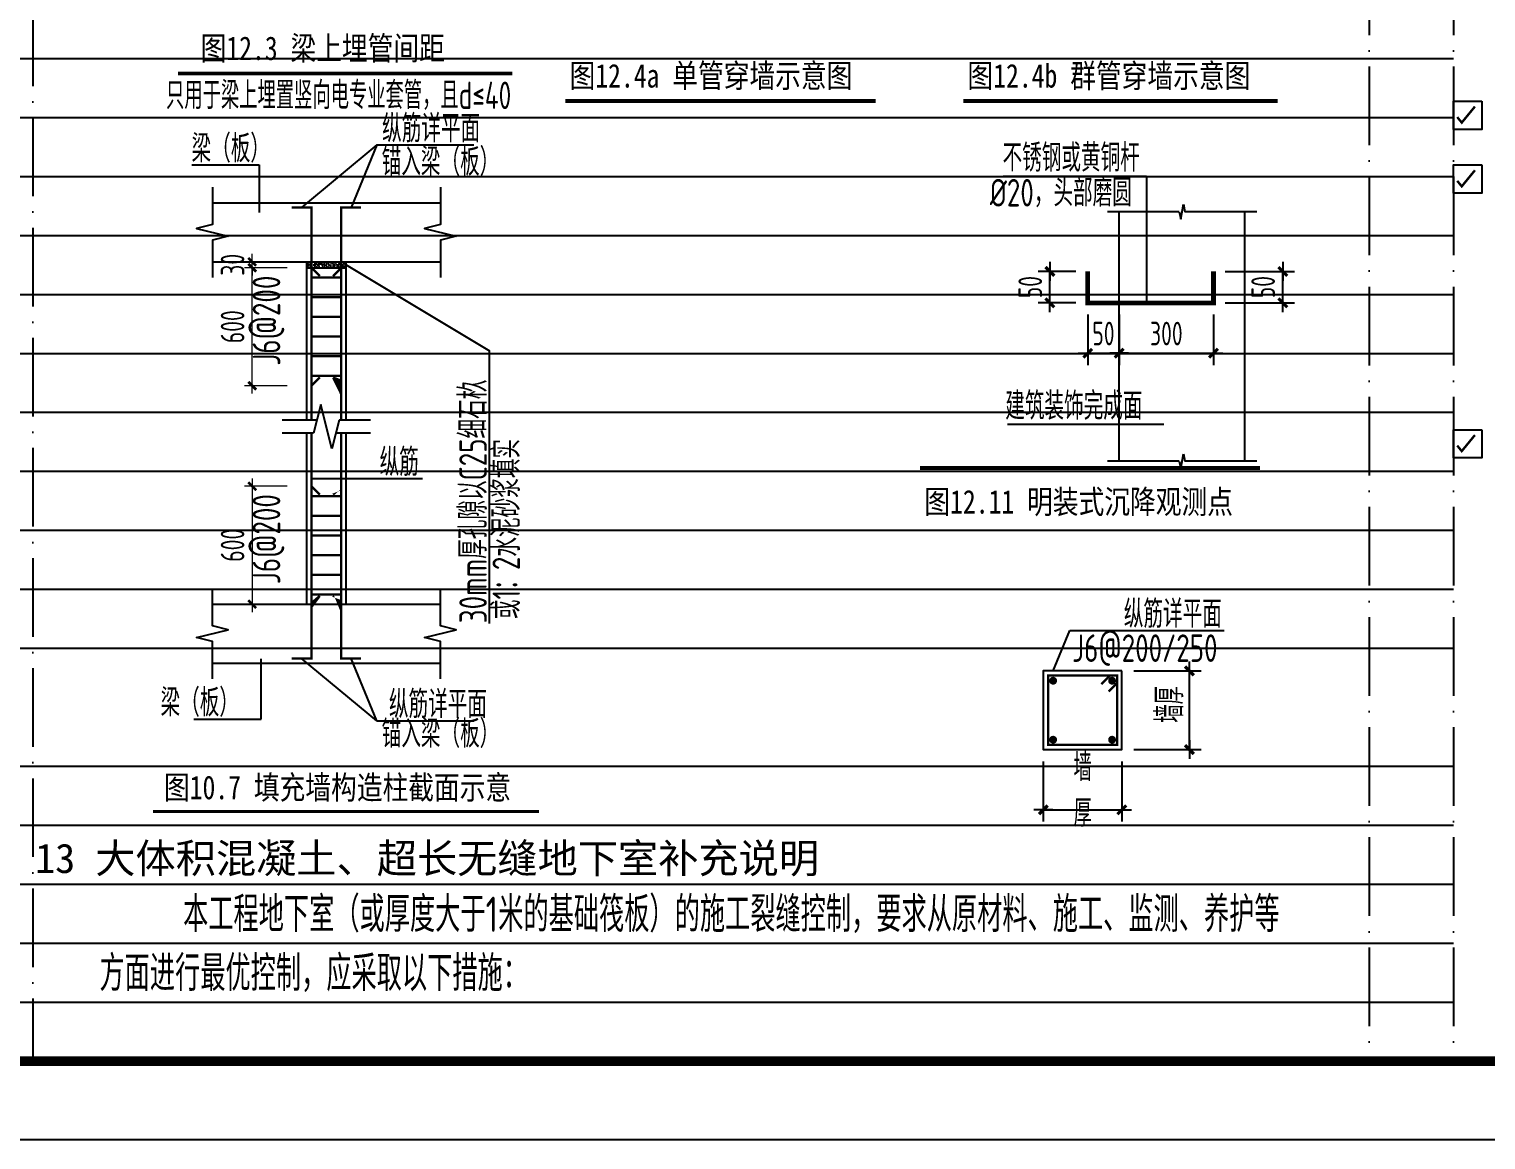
# Model space of a CAD drawing. Extents: x -1712635 to -854203, y -534641 to -21985.
# Drawn here: x -1538280 to -1519749, y -120393 to -106271 of the extents above; entities that cross this region are included whole.
import ezdxf

# ---------------------------------------------------------------- set-up
doc = ezdxf.new("R2010")
doc.units = 0
doc.header["$LTSCALE"] = 1000
doc.linetypes.add('D1', pattern=[14, 10, -2, 0, -2])
doc.layers.get('0').update_dxf_attribs({"linetype": 'CONTINUOUS'})
doc.layers.get('Defpoints').update_dxf_attribs({"linetype": 'CONTINUOUS'})
for name, color, linetype in [('C-SHET-TTLB', 11, 'CONTINUOUS'), ('S-DETL-DIM', 151, 'CONTINUOUS'), ('S-DETL-HATCH', 253, 'CONTINUOUS'), ('S-DETL-LINE1', 2, 'CONTINUOUS'), ('S-DETL-RBAR', 1, 'CONTINUOUS'), ('S-DETL-TEXT', 7, 'CONTINUOUS'), ('SM', 7, 'CONTINUOUS')]:
    doc.layers.add(name, color=color, linetype=linetype)
doc.layers.add('S-1-TEXT', color=7, linetype='CONTINUOUS', lineweight=18)
doc.layers.add('S-1-修改', color=23, linetype='CONTINUOUS', lineweight=18)
doc.styles.add('TS', font='tssdeng.shx', dxfattribs={"width": 0.7, "bigfont": 'tssdchn.shx'})
doc.styles.add('TSSD_DIMENSION', font='Tssdeng.shx', dxfattribs={"width": 0.7, "bigfont": 'tssdchn.shx'})
doc.styles.add('黑体', font='simhei.ttf')
doc.dimstyles.new('DIM25', dxfattribs={"dimtxt": 300, "dimasz": 0.8, "dimexe": 150, "dimexo": 150, "dimgap": 100, "dimtad": 1, "dimdec": 0, "dimlfac": 0.25, "dimrnd": 1, "dimzin": 0, "dimdsep": 46, "dimtxsty": 'TS', "dimblk": '_DIMX', "dimcen": 0, "dimclrd": 256, "dimclre": 256, "dimclrt": 43, "dimadec": 1, "dimazin": 0, "dimtfac": 1, "dimtdec": 0, "dimtix": 1, "dimtmove": 2, "dimatfit": 3, "dimldrblk": 'ARCHTICK', "dimfxl": 0, "dimtolj": 1, "dimtzin": 1, "dimarcsym": 0})
doc.dimstyles.new('TSSD_20_100', dxfattribs={"dimtxt": 300, "dimasz": 100, "dimexe": 100, "dimexo": 250, "dimgap": 100, "dimtad": 1, "dimdec": 0, "dimlfac": 0.2, "dimzin": 0, "dimdsep": 46, "dimtxsty": 'TSSD_DIMENSION', "dimblk": 'ARCHTICK', "dimcen": 0, "dimdle": 100, "dimclrt": 7, "dimadec": 0, "dimazin": 0, "dimtfac": 1, "dimtdec": 0, "dimtix": 1, "dimtmove": 2, "dimatfit": 3, "dimldrblk": 'ARCHTICK', "dimfxl": 0, "dimtolj": 1, "dimtzin": 0, "dimarcsym": 0})

# ---------------------------------------------------------------- blocks, each defined once
blk = doc.blocks.new('_DIMX')
blk.add_line((-150, 0), (150, 0))
at = {"const_width": 50}
blk.add_lwpolyline([(-70, -70), (70, 70)], dxfattribs=at)
blk = doc.blocks.new('*D1541')
at = {"layer": 'Defpoints', "color": 0}
for p in [(-1524813.961309189, -109751.1565009207), (-1524413.961309189, -109751.1565009207), (-1524413.961309189, -110391.4636808774)]:
    blk.add_point(p, dxfattribs=at)
at = {"layer": 'S-DETL-DIM', "lineweight": -2}
for p, q in [((-1524813.961309189, -109901.1565009207), (-1524813.961309189, -110541.4636808774)), ((-1524413.961309189, -109901.1565009207), (-1524413.961309189, -110541.4636808774)), ((-1524814.761309189, -110391.4636808774), (-1524815.561309189, -110391.4636808774)), ((-1524813.961309189, -110391.4636808774), (-1524413.961309189, -110391.4636808774)), ((-1524413.161309188, -110391.4636808774), (-1524412.361309188, -110391.4636808774))]:
    blk.add_line(p, q, dxfattribs=at)
at = {"layer": 'S-DETL-DIM', "lineweight": -2, "xscale": 0.8, "yscale": 0.8, "zscale": 0.8}
blk.add_blockref('_DIMX', (-1524813.961309189, -110391.4636808774), dxfattribs=at)
at = {"layer": 'S-DETL-DIM', "lineweight": -2, "xscale": 0.8, "yscale": 0.8, "zscale": 0.8, "rotation": 180}
blk.add_blockref('_DIMX', (-1524413.961309189, -110391.4636808774), dxfattribs=at)
at = {"layer": 'S-DETL-DIM', "color": 43, "insert": (-1524613.961309189, -110141.4636808774), "char_height": 300, "attachment_point": 5, "style": 'TS'}
blk.add_mtext('\\A1;50', dxfattribs=at)
blk = doc.blocks.new('_ArchTick')
at = {"color": 0, "const_width": 0.35}
blk.add_lwpolyline([(-0.5, -0.5), (0.5, 0.5)], dxfattribs=at)
blk = doc.blocks.new('*D1542')
at = {"layer": 'Defpoints', "color": 0}
for p in [(-1524413.961309189, -109751.1565009207), (-1523213.961309189, -109751.1565009207), (-1523213.961309189, -110391.4636808774)]:
    blk.add_point(p, dxfattribs=at)
at = {"layer": 'S-DETL-DIM', "lineweight": -2}
for p, q in [((-1524413.961309189, -109901.1565009207), (-1524413.961309189, -110541.4636808774)), ((-1523213.961309189, -109901.1565009207), (-1523213.961309189, -110541.4636808774)), ((-1524413.161309188, -110391.4636808774), (-1523214.761309189, -110391.4636808774))]:
    blk.add_line(p, q, dxfattribs=at)
at = {"layer": 'S-DETL-DIM', "lineweight": -2, "xscale": 0.8, "yscale": 0.8, "zscale": 0.8, "rotation": 180}
blk.add_blockref('_DIMX', (-1524413.961309189, -110391.4636808774), dxfattribs=at)
at = {"layer": 'S-DETL-DIM', "lineweight": -2, "xscale": 0.8, "yscale": 0.8, "zscale": 0.8}
blk.add_blockref('_DIMX', (-1523213.961309189, -110391.4636808774), dxfattribs=at)
at = {"layer": 'S-DETL-DIM', "color": 43, "insert": (-1523813.961309189, -110141.4636808774), "char_height": 300, "attachment_point": 5, "style": 'TS'}
blk.add_mtext('\\A1;300', dxfattribs=at)
blk = doc.blocks.new('*D1543')
at = {"layer": 'Defpoints', "color": 0}
for p in [(-1525294.798124087, -109351.1565009207), (-1524813.961309189, -109351.1565009207), (-1524813.961309189, -109751.1565009207)]:
    blk.add_point(p, dxfattribs=at)
at = {"layer": 'S-DETL-DIM', "lineweight": -2}
for p, q in [((-1524963.961309189, -109351.1565009207), (-1525444.798124087, -109351.1565009207)), ((-1525294.798124087, -109350.3565009207), (-1525294.798124087, -109349.5565009206)), ((-1525294.798124087, -109751.1565009207), (-1525294.798124087, -109351.1565009207)), ((-1524963.961309189, -109751.1565009207), (-1525444.798124087, -109751.1565009207)), ((-1525294.798124087, -109751.9565009207), (-1525294.798124087, -109752.7565009207))]:
    blk.add_line(p, q, dxfattribs=at)
at = {"layer": 'S-DETL-DIM', "lineweight": -2, "xscale": 0.8, "yscale": 0.8, "zscale": 0.8}
for p, rotation in [((-1525294.798124087, -109351.1565009207), 270), ((-1525294.798124087, -109751.1565009207), 90)]:
    blk.add_blockref('_DIMX', p, dxfattribs=dict(at, rotation=rotation))
at = {"layer": 'S-DETL-DIM', "color": 43, "insert": (-1525544.798124087, -109551.1565009209), "char_height": 300, "attachment_point": 5, "rotation": 90, "style": 'TS'}
blk.add_mtext('\\A1;50', dxfattribs=at)
blk = doc.blocks.new('*D1544')
at = {"layer": 'Defpoints', "color": 0}
for p in [(-1523213.961309189, -109351.1565009207), (-1522332.218177363, -109351.1565009207), (-1523213.961309189, -109751.1565009207)]:
    blk.add_point(p, dxfattribs=at)
at = {"layer": 'S-DETL-DIM', "lineweight": -2}
for p, q in [((-1523063.961309189, -109351.1565009207), (-1522182.218177363, -109351.1565009207)), ((-1522332.218177363, -109350.3565009207), (-1522332.218177363, -109349.5565009206)), ((-1522332.218177363, -109751.1565009207), (-1522332.218177363, -109351.1565009207)), ((-1523063.961309189, -109751.1565009207), (-1522182.218177363, -109751.1565009207)), ((-1522332.218177363, -109751.9565009207), (-1522332.218177363, -109752.7565009207))]:
    blk.add_line(p, q, dxfattribs=at)
at = {"layer": 'S-DETL-DIM', "lineweight": -2, "xscale": 0.8, "yscale": 0.8, "zscale": 0.8}
for p, rotation in [((-1522332.218177363, -109351.1565009207), 270), ((-1522332.218177363, -109751.1565009207), 90)]:
    blk.add_blockref('_DIMX', p, dxfattribs=dict(at, rotation=rotation))
at = {"layer": 'S-DETL-DIM', "color": 43, "insert": (-1522582.218177363, -109551.1565009209), "char_height": 300, "attachment_point": 5, "rotation": 90, "style": 'TS'}
blk.add_mtext('\\A1;50', dxfattribs=at)
blk = doc.blocks.new('*D1534')
at = {"layer": 'Defpoints', "color": 0}
for p in [(-284821.8170300149, 554761.7847492115), (-285514.8249420882, 553261.7847492115), (-284821.8170300149, 553261.7847492115)]:
    blk.add_point(p, dxfattribs=at)
at = {"layer": 'S-DETL-DIM', "color": 0, "lineweight": -2}
for p, q in [((-285514.8249420882, 554861.7847492115), (-285514.8249420882, 553161.7847492115)), ((-285071.8170300149, 554761.7847492115), (-285614.8249420882, 554761.7847492115)), ((-285071.8170300149, 553261.7847492115), (-285614.8249420882, 553261.7847492115))]:
    blk.add_line(p, q, dxfattribs=at)
at = {"layer": 'S-DETL-DIM', "color": 0, "lineweight": -2, "xscale": 100, "yscale": 100, "zscale": 100}
for p, rotation in [((-285514.8249420882, 554761.7847492115), 90), ((-285514.8249420882, 553261.7847492115), 270)]:
    blk.add_blockref('_ArchTick', p, dxfattribs=dict(at, rotation=rotation))
at = {"layer": 'S-DETL-DIM', "color": 7, "insert": (-285764.8249420883, 554011.7847492114), "char_height": 300, "attachment_point": 5, "rotation": 90, "style": 'TSSD_DIMENSION'}
blk.add_mtext('\\A1;600', dxfattribs=at)
blk = doc.blocks.new('*D1535')
at = {"layer": 'Defpoints', "color": 0}
for p in [(-285514.8249420882, 557539.978122134), (-284821.8170300149, 557539.978122134), (-284821.8170300149, 556039.978122134)]:
    blk.add_point(p, dxfattribs=at)
at = {"layer": 'S-DETL-DIM', "color": 0, "lineweight": -2}
for p, q in [((-285514.8249420882, 555939.978122134), (-285514.8249420882, 557639.978122134)), ((-285071.8170300149, 557539.978122134), (-285614.8249420882, 557539.978122134)), ((-285071.8170300149, 556039.978122134), (-285614.8249420882, 556039.978122134))]:
    blk.add_line(p, q, dxfattribs=at)
at = {"layer": 'S-DETL-DIM', "color": 0, "lineweight": -2, "xscale": 100, "yscale": 100, "zscale": 100}
for p, rotation in [((-285514.8249420882, 557539.978122134), 90), ((-285514.8249420882, 556039.978122134), 270)]:
    blk.add_blockref('_ArchTick', p, dxfattribs=dict(at, rotation=rotation))
at = {"layer": 'S-DETL-DIM', "color": 7, "insert": (-285764.8249420883, 556789.9781221339), "char_height": 300, "attachment_point": 5, "rotation": 90, "style": 'TSSD_DIMENSION'}
blk.add_mtext('\\A1;600', dxfattribs=at)
blk = doc.blocks.new('*D1536')
at = {"layer": 'Defpoints', "color": 0}
for p in [(-285514.8249420882, 557614.978122134), (-284821.8170300112, 557614.978122134), (-284821.8170300149, 557539.978122134)]:
    blk.add_point(p, dxfattribs=at)
at = {"layer": 'S-DETL-DIM', "color": 0, "lineweight": -2}
for p, q in [((-285071.8170300112, 557614.978122134), (-285614.8249420882, 557614.978122134)), ((-285514.8249420882, 557614.978122134), (-285514.8249420882, 557714.978122134)), ((-285514.8249420882, 557539.978122134), (-285514.8249420882, 557614.978122134)), ((-285071.8170300149, 557539.978122134), (-285614.8249420882, 557539.978122134)), ((-285514.8249420882, 557539.978122134), (-285514.8249420882, 557439.978122134))]:
    blk.add_line(p, q, dxfattribs=at)
at = {"layer": 'S-DETL-DIM', "color": 0, "lineweight": -2, "xscale": 100, "yscale": 100, "zscale": 100}
for p, rotation in [((-285514.8249420882, 557614.978122134), 270), ((-285514.8249420882, 557539.978122134), 90)]:
    blk.add_blockref('_ArchTick', p, dxfattribs=dict(at, rotation=rotation))
at = {"layer": 'S-DETL-DIM', "color": 7, "insert": (-285764.8249420883, 557577.4781221339), "char_height": 300, "attachment_point": 5, "rotation": 90, "style": 'TSSD_DIMENSION'}
blk.add_mtext('\\A1;30', dxfattribs=at)
blk = doc.blocks.new('111')
at = {"layer": 'S-DETL-HATCH'}
h = blk.add_hatch(dxfattribs=at)
h.set_pattern_fill('AR-CONC', color=0, scale=10, style=0)
h.set_pattern_definition([(49.99999999999999, (-5077577.102326796, 989050.2325243407), (71.72601826007535, -6.275213498259511), [7.5, -82.5]), (355, (-5077577.102326796, 989050.2325243407), (-13.8751333613, 75.21921337000119), [6, -66]), (100.4514, (-5077571.125158797, 989049.7095903407), (57.85093817140216, 68.94395420609536), [6.374018999999859, -70.11421119999774]), (46.18420000000002, (-5077577.102326796, 989070.2325243407), (106.7241048625644, -16.55190143290181), [11.24999999999988, -123.749999999999]), (96.63559999999998, (-5077568.208652296, 989068.8531936409), (93.46627055487033, 97.41178709004417), [9.561028799999715, -105.1712999999977]), (351.1842, (-5077577.102326796, 989070.2325243407), (93.46619451336272, 97.41186009253246), [9, -99]), (21, (-5077567.102326796, 989065.2325243407), (59.69070521184616, -40.26188906653388), [7.5, -82.5]), (326.0000000000001, (-5077567.102326796, 989065.2325243407), (24.33153319215817, 72.5150045046853), [6, -66]), (71.4514, (-5077562.128103497, 989061.8773637407), (84.02226285814899, 32.25304967099524), [6.374019000000001, -70.1142112]), (37.50000000000001, (-5077577.102326796, 989050.2325243407), (1.215985531729067, 33.28938538313115), [0, -65.19999999999999, 0, -67, 0, -66.25]), (7.499999999999999, (-5077577.102326796, 989050.2325243407), (26.30695374421486, 39.44117118823603), [0, -38.2, 0, -63.7, 0, -25.25]), (327.5, (-5077599.402326797, 989050.2325243407), (53.38224361724091, -2.25548717343798), [0, -25, 0, -78, 0, -103.5]), (317.5, (-5077609.402326797, 989050.2325243407), (58.31861693423862, 10.01049823323176), [0, -32.5, 0, -51.8, 0, -73.5])])
h.paths.add_polyline_path([(-284381.8170300149, 557614.978122134), (-284761.8170300149, 557614.9781221335), (-284761.8170300149, 557539.978122134), (-284381.8170300149, 557539.978122134)])
h.paths.add_polyline_path([(-284761.8170300149, 557614.978122134), (-284821.8170300149, 557614.978122134), (-284821.8170300149, 557539.9781221335), (-284761.8170300149, 557539.978122134)])
h.paths.add_polyline_path([(-284321.8170300149, 557614.978122134), (-284381.8170300149, 557614.978122134), (-284381.8170300187, 557539.978122134), (-284321.8170300149, 557539.978122134)])
at = {"layer": 'S-DETL-DIM'}
for p, q in [((-284642.5266673849, 555802.3344215753), (-284733.9459421248, 555436.6573226147)), ((-284501.107392645, 555236.6573226138), (-284642.5266673849, 555802.3344215753)), ((-284692.5266673849, 555602.3344215753), (-285134.3170300149, 555602.3344215744)), ((-284409.6881179051, 555602.3344215753), (-284501.107392645, 555236.6573226156)), ((-284009.3170300149, 555602.3344215753), (-284409.6881179051, 555602.3344215753)), ((-284733.9459421248, 555436.6573226147), (-285134.3170300149, 555436.6573226138)), ((-284009.3170300149, 555436.6573226165), (-284451.107392645, 555436.6573226156))]:
    blk.add_line(p, q, dxfattribs=at)
for points in [[(-286021.8170300149, 558564.978122134), (-286021.8170300149, 558089.978122134), (-286221.8170300149, 558039.978122134), (-285821.8170300149, 557939.978122134), (-286021.8170300149, 557889.978122134), (-286021.8170300149, 557414.978122134)], [(-283121.8170300149, 558564.978122134), (-283121.8170300149, 558089.978122134), (-283321.8170300149, 558039.978122134), (-282921.8170300149, 557939.978122134), (-283121.8170300149, 557889.978122134), (-283121.8170300149, 557414.978122134)], [(-286021.8170300149, 552311.7847492115), (-286021.8170300149, 552786.7847492115), (-286221.8170300149, 552836.7847492115), (-285821.8170300149, 552936.7847492115), (-286021.8170300149, 552986.7847492115), (-286021.8170300149, 553461.7847492115)], [(-283121.8170300149, 552311.7847492115), (-283121.8170300149, 552786.7847492115), (-283321.8170300149, 552836.7847492115), (-282921.8170300149, 552936.7847492115), (-283121.8170300149, 552986.7847492115), (-283121.8170300149, 553461.7847492115)]]:
    blk.add_lwpolyline(points, dxfattribs=at)
at = {"layer": 'S-DETL-LINE1'}
for p, q in [((-286021.8170300149, 558364.978122134), (-283121.8170300149, 558364.978122134)), ((-286021.8170300149, 557614.978122134), (-284821.8170300149, 557614.978122134)), ((-284321.8170300149, 557614.978122134), (-283121.8170300149, 557614.978122134)), ((-286021.8170300149, 553261.7847492115), (-283121.8170300149, 553261.7847492115)), ((-286021.8170300149, 552511.7847492115), (-283121.8170300149, 552511.7847492115))]:
    blk.add_line(p, q, dxfattribs=at)
at = {"layer": 'S-DETL-LINE1', "linetype": 'ByBlock'}
for p, q in [((-284821.8170300149, 555602.3344215748), (-284821.8170300149, 557614.978122134)), ((-284821.8170300149, 557614.978122134), (-284321.8170300149, 557614.978122134)), ((-284321.8170300149, 555602.3344215753), (-284321.8170300149, 557614.978122134)), ((-284821.8170300149, 557539.978122134), (-284321.8170300149, 557539.978122134)), ((-284821.8170300149, 553261.7847492115), (-284821.8170300149, 555436.6573226142)), ((-284321.8170300149, 553261.7847492115), (-284321.8170300149, 555436.6573226156))]:
    blk.add_line(p, q, dxfattribs=at)
at = {"layer": 'S-DETL-RBAR'}
for points, const_width in [([(-285011.8170300149, 558304.978122134), (-284761.8170300149, 558304.978122134), (-284761.8170300149, 556039.978122134), (-284655.751012838, 556146.0441393119)], 30), ([(-284487.8830471956, 556146.0441393119), (-284381.8170300187, 556039.978122134), (-284381.8170300149, 558304.978122134), (-284131.8170300149, 558304.978122134)], 30), ([(-284761.8170300149, 555602.3344215748), (-284761.8170300149, 557539.9781221298), (-284655.751012838, 557433.9121049519)], 30), ([(-284761.8170300112, 557414.9781221312), (-284381.8170300149, 557414.9781221312)], 29.99999999999999), ([(-284381.8170300149, 555602.3344215753), (-284381.8170300149, 557539.9781221298), (-284487.8830471919, 557433.9121049519)], 29.99999999999999), ([(-284761.8170300112, 557164.9781221312), (-284381.8170300149, 557164.9781221312)], 29.99999999999999), ([(-284761.8170300112, 556914.9781221312), (-284381.8170300149, 556914.9781221312)], 29.99999999999999), ([(-284761.8170300112, 556664.9781221312), (-284381.8170300149, 556664.9781221312)], 29.99999999999999), ([(-284761.8170300112, 556414.9781221312), (-284381.8170300149, 556414.9781221312)], 29.99999999999999), ([(-284761.8170300112, 556164.9781221312), (-284381.8170300149, 556164.9781221312)], 29.99999999999999), ([(-284655.7510128343, 553367.8507663852), (-284761.8170300112, 553261.7847492073), (-284761.8170300149, 555436.6573226147)], 30), ([(-284487.8830471956, 553367.8507663852), (-284381.8170300187, 553261.7847492073), (-284381.8170300149, 555436.6573226156)], 29.99999999999999), ([(-285011.8170300149, 552571.7847492115), (-284761.8170300149, 552571.7847492115), (-284761.8170300149, 554761.7847492115), (-284655.751012838, 554655.7187320336)], 30), ([(-284761.8170300112, 554636.7847492073), (-284381.8170300187, 554636.7847492073)], 29.99999999999999), ([(-284487.8830471956, 554655.7187320336), (-284381.8170300187, 554761.7847492115), (-284381.8170300149, 552571.7847492115), (-284131.8170300149, 552571.7847492115)], 30), ([(-284761.8170300112, 554386.7847492073), (-284381.8170300187, 554386.7847492073)], 29.99999999999999), ([(-284761.8170300112, 554136.7847492073), (-284381.8170300187, 554136.7847492073)], 29.99999999999999), ([(-284761.8170300112, 553886.7847492073), (-284381.8170300187, 553886.7847492073)], 29.99999999999999), ([(-284761.8170300112, 553636.7847492073), (-284381.8170300187, 553636.7847492073)], 29.99999999999999), ([(-284761.8170300112, 553386.7847492073), (-284381.8170300187, 553386.7847492073)], 29.99999999999999)]:
    blk.add_lwpolyline(points, dxfattribs=dict(at, const_width=const_width))
at = {"layer": 'S-DETL-TEXT', "color": 0}
for p, q in [((-283931.3852914148, 559101.2571702457), (-284886.8170300149, 558304.978122134)), ((-283931.3852914148, 559101.2571702457), (-284256.8170300149, 558304.978122134)), ((-283931.3852914148, 559101.2571702457), (-282695.7252418981, 559101.2571702457)), ((-286283.5939686098, 558846.3703049205), (-285427.6668890328, 558846.3703049205)), ((-285427.6668890328, 558846.3703049205), (-285427.6668890328, 558244.136685834))]:
    blk.add_line(p, q, dxfattribs=at)
at = {"layer": 'S-DETL-TEXT'}
for p, q in [((-284321.8170300149, 557577.478122134), (-282496.4285004898, 556482.4438556919)), ((-282496.4285004903, 553016.7427315831), (-282496.4285004898, 556482.4438556919)), ((-284761.8170300112, 554858.8425436241), (-283350.6914227852, 554858.8425436246)), ((-285399.9534828463, 551800.9561594797), (-285399.9534828463, 552569.7097169741)), ((-283931.3852914148, 551780.6242346505), (-284886.8170300149, 552571.7847492115)), ((-283931.3852914148, 551780.6242346505), (-284256.8170300149, 552571.7847492115)), ((-286255.8805624233, 551800.9561594797), (-285399.9534828463, 551800.9561594797)), ((-283931.3852914148, 551780.6242346505), (-282695.7252418981, 551780.624234651))]:
    blk.add_line(p, q, dxfattribs=at)
at = {"layer": 'S-DETL-TEXT', "color": 0, "const_width": 40}
blk.add_lwpolyline([(-286775.5830807583, 550627.6528337419), (-281867.7597083761, 550627.6528337419)], dxfattribs=at)
at = {"layer": 'S-DETL-TEXT'}
for s, height, style, width, p in [(' 纵筋详平面', 350, 'TS', 0.75, (-284022.0641946327, 559135.316915082)), ('梁（板）', 350, 'TS', 0.75, (-286286.7066362747, 558880.4300497568)), ('锚入梁（板）', 350, 'TS', 0.75, (-283867.9755486497, 558710.4842908715)), (' 纵筋', 350, 'TS', 0.75, (-284053.7330713496, 554892.9022884609)), ('梁（板）', 350, 'TS', 0.75, (-286681.1648190501, 551835.015904316)), (' 纵筋详平面', 350, 'TS', 0.75, (-283935.1411718456, 551814.6839794873)), ('锚入梁（板）', 350, 'TS', 0.75, (-283867.9755486497, 551439.3398935844)), ('图10.7 填充墙构造柱截面示意', 300, '黑体', 0.8, (-286638.0479329568, 550782.7029027932))]:
    blk.add_text(s, height=height, dxfattribs=dict(at, style=style, width=width)).set_placement(p)
at = {"layer": 'S-DETL-TEXT', "style": 'TS', "width": 0.75}
for s, p in [('J6@200', (-285158.0651310296, 556295.7027842926)), ('30mm厚孔隙以C25细石杦', (-282530.488245327, 553019.9965424908)), ('或1：2水泥砂浆填实', (-282108.3309792909, 553071.8632066466)), ('J6@200', (-285158.0651310296, 553517.5094113701))]:
    blk.add_text(s, height=350, rotation=90, dxfattribs=at).set_placement(p)
at = {"layer": 'S-DETL-DIM'}
for base, p1, p2, angle, text, picture, middle in [((-285514.8249420882, 557614.978122134), (-284821.8170300149, 557539.978122134), (-284821.8170300112, 557614.978122134), 270, '30', '*D1536', (-285764.8249420883, 557577.4781221339)), ((-285514.8249420882, 557539.978122134), (-284821.8170300149, 556039.978122134), (-284821.8170300149, 557539.978122134), 270, '600', '*D1535', (-285764.8249420883, 556789.9781221339)), ((-285514.8249420882, 553261.7847492115), (-284821.8170300149, 554761.7847492115), (-284821.8170300149, 553261.7847492115), 90, '600', '*D1534', (-285764.8249420883, 554011.7847492114))]:
    dim = blk.add_linear_dim(base=base, p1=p1, p2=p2, angle=angle, text=text, dimstyle='TSSD_20_100', dxfattribs=at)
    dim.commit()
    dim.dimension.update_dxf_attribs({"geometry": picture, "text_midpoint": middle})

msp = doc.modelspace()

# ---------------------------------------------------------------- linework, layer by layer
at = {"color": 6, "const_width": 30}
for points in [[(-1519888.382245016, -107255.0117435437), (-1520055.933796316, -107459.6458716375), (-1520113.454543164, -107389.3946099381)], [(-1519888.382245016, -108065.5466919465), (-1520055.933796316, -108270.1808200403), (-1520113.454543164, -108199.9295583409)], [(-1519888.382245016, -111431.7281700298), (-1520055.933796316, -111636.3622981237), (-1520113.454543164, -111566.1110364243)]]:
    msp.add_lwpolyline(points, dxfattribs=at)
at = {"layer": 'C-SHET-TTLB'}
msp.add_lwpolyline([(-1490462.674607077, -60992.79043482151), (-1490462.674607077, -120392.7904348215), (-1595562.674607077, -120392.7904348215), (-1595562.674607077, -60992.79043482151)], close=True, dxfattribs=at)
at = {"layer": 'C-SHET-TTLB', "const_width": 120}
msp.add_lwpolyline([(-1593722.674607077, -61992.79043482151), (-1491462.674607077, -61992.79043482151), (-1491462.674607077, -119392.7904348215), (-1593722.674607077, -119392.7904348215)], close=True, dxfattribs=at)
at = {"layer": 'Defpoints', "color": 252, "linetype": 'D1', "ltscale": 0.1}
for p, q in [((-1538234.674607077, -65392.79043482151), (-1538234.674607077, -119392.7904348215)), ((-1521234.674607077, -66142.79043482151), (-1521234.674607077, -119392.7904348215)), ((-1520162.674607077, -66142.79043482151), (-1520162.674607077, -119392.7904348215))]:
    msp.add_line(p, q, dxfattribs=at)
at = {"layer": 'Defpoints', "color": 252}
for p, q in [((-1593722.674607077, -106642.7904348215), (-1520162.674607077, -106642.7904348215)), ((-1593722.674607077, -107392.7904348215), (-1520162.674607077, -107392.7904348215)), ((-1593722.674607077, -108142.7904348215), (-1520162.674607077, -108142.7904348215)), ((-1593722.674607077, -108892.7904348215), (-1520162.674607077, -108892.7904348215)), ((-1593722.674607077, -109642.7904348215), (-1520162.674607077, -109642.7904348215)), ((-1593722.674607077, -110392.7904348215), (-1520162.674607077, -110392.7904348215)), ((-1593722.674607077, -111142.7904348215), (-1520162.674607077, -111142.7904348216)), ((-1593722.674607077, -111892.7904348215), (-1520162.674607077, -111892.7904348216)), ((-1593722.674607077, -112642.7904348215), (-1520162.674607077, -112642.7904348216)), ((-1593722.674607077, -113392.7904348215), (-1520162.674607077, -113392.7904348216)), ((-1593722.674607077, -114142.7904348215), (-1520162.674607077, -114142.7904348215)), ((-1593722.674607077, -115642.7904348215), (-1520162.674607077, -115642.7904348215)), ((-1593722.674607077, -116392.7904348215), (-1520162.674607077, -116392.7904348215)), ((-1593722.674607077, -117142.7904348215), (-1520162.674607077, -117142.7904348215)), ((-1593722.674607077, -117892.7904348215), (-1520162.674607077, -117892.7904348215)), ((-1593722.674607077, -118642.7904348215), (-1520162.674607077, -118642.7904348215))]:
    msp.add_line(p, q, dxfattribs=at)
at = {"layer": 'S-DETL-DIM'}
for p, q in [((-1523630.878334892, -108686.9130589217), (-1523597.044283901, -108498.2810872607)), ((-1523597.044283901, -108498.2810872607), (-1523579.372014713, -108592.5970730903)), ((-1523651.367947746, -108592.5970730912), (-1524563.961309397, -108592.5970730912)), ((-1523651.367947746, -108592.5970730912), (-1523630.878334892, -108686.9130589217)), ((-1522663.961309397, -108592.5970730912), (-1523579.372014713, -108592.5970730912)), ((-1523630.878334477, -111859.8250175798), (-1523597.044283485, -111671.1930459188)), ((-1523597.044283485, -111671.1930459188), (-1523579.372014297, -111765.5090317484)), ((-1523651.36794733, -111765.5090317493), (-1524563.961308981, -111765.5090317493)), ((-1523651.36794733, -111765.5090317489), (-1523630.878334477, -111859.8250175798)), ((-1522663.961308981, -111765.5090317493), (-1523579.372014297, -111765.5090317493)), ((-1524228.791501061, -114430.4763156832), (-1523371.012017285, -114430.4763156832)), ((-1523521.012017285, -115429.6763156834), (-1523521.012017285, -114431.276315683)), ((-1524228.791501057, -115430.4763156832), (-1523371.012017285, -115430.4763156832)), ((-1525378.791501061, -115580.4763156832), (-1525378.791501061, -116346.830207224)), ((-1524378.791501057, -115580.4763156832), (-1524378.791501057, -116346.830207224)), ((-1525377.991501061, -116196.830207224), (-1524379.591501057, -116196.830207224))]:
    msp.add_line(p, q, dxfattribs=at)
at = {"layer": 'S-DETL-LINE1'}
for p, q in [((-1524413.961308981, -111765.5090317493), (-1524413.961309397, -108592.5970730912)), ((-1522813.961308981, -111765.5090317493), (-1522813.961310855, -108592.5970730912))]:
    msp.add_line(p, q, dxfattribs=at)
msp.add_lwpolyline([(-1524378.791501061, -114430.4763156832), (-1525378.791501061, -114430.4763156832), (-1525378.791501061, -115430.4763156832), (-1524378.791501061, -115430.4763156832)], close=True, dxfattribs=at)
at = {"layer": 'S-DETL-RBAR', "color": 1, "const_width": 60}
msp.add_lwpolyline([(-1524813.961309189, -109351.1565009207), (-1524813.961309189, -109751.1565009207), (-1523213.961309189, -109751.1565009207), (-1523213.961309189, -109351.1565009207)], dxfattribs=at)
at = {"layer": 'S-DETL-RBAR', "const_width": 30}
msp.add_lwpolyline([(-1524548.166777973, -114691.7754741516), (-1524438.791501061, -114582.4001972377), (-1524438.791501061, -114490.4763156832), (-1525318.791501061, -114490.4763156832), (-1525318.791501061, -115370.4763156832), (-1524438.791501061, -115370.4763156832), (-1524438.791501061, -114490.4763156832), (-1524530.715382614, -114490.4763156832), (-1524640.09065953, -114599.8515925971)], dxfattribs=at)
at = {"layer": 'S-DETL-RBAR', "const_width": 50}
for points in [[(-1525278.791501061, -114555.4763156832, 1), (-1525228.791501061, -114555.4763156832, 1)], [(-1524528.791501061, -114555.4763156832, 1), (-1524478.791501061, -114555.4763156832, 1)], [(-1525278.791501061, -115305.4763156832, 1), (-1525228.791501061, -115305.4763156832, 1)], [(-1524528.791501061, -115305.4763156832, 1), (-1524478.791501061, -115305.4763156832, 1)]]:
    msp.add_lwpolyline(points, format="xyb", close=True, dxfattribs=at)
at = {"layer": 'S-DETL-TEXT'}
for p, q in [((-1524067.757754238, -108142.7904348215), (-1525889.259485952, -108142.7904348215)), ((-1524067.757754238, -108142.7904348215), (-1524067.757754238, -109751.1565009207)), ((-1523846.337133582, -111297.9144870536), (-1525832.682703943, -111297.9144870536))]:
    msp.add_line(p, q, dxfattribs=at)
at = {"layer": 'S-DETL-TEXT', "color": 0}
for p, q in [((-1525252.606316923, -114430.4763156832), (-1525040.427699715, -113916.5945539875)), ((-1525040.427699715, -113916.5945539875), (-1523078.274114535, -113916.5945539875))]:
    msp.add_line(p, q, dxfattribs=at)
at = {"layer": 'S-DETL-TEXT', "const_width": 50}
for points in [[(-1536386.997128731, -106834.6030076812), (-1532131.488710015, -106834.6030076812)], [(-1531459.689032276, -107184.2960595274), (-1527512.170058637, -107184.2960595274)], [(-1526397.589954372, -107184.8586720484), (-1522396.691192057, -107184.8586720484)], [(-1526947.337287157, -111850.9681122303), (-1522620.23752341, -111850.9681122303)]]:
    msp.add_lwpolyline(points, dxfattribs=at)
at = {"layer": 'SM', "color": 6}
for points in [[(-1519801.686366172, -107186.751841167), (-1519801.686366172, -107546.7367890081), (-1520162.674689393, -107546.7367178535), (-1520162.674642555, -107186.751841167), (-1519801.686366172, -107186.751841167)], [(-1519801.686366172, -107997.2867895698), (-1519801.686366172, -108357.2717374109), (-1520162.674689393, -108357.2716662562), (-1520162.674642555, -107997.2867895698), (-1519801.686366172, -107997.2867895698)], [(-1519801.686366172, -111363.4682676531), (-1519801.686366172, -111723.4532154943), (-1520162.674689393, -111723.4531443396), (-1520162.674642555, -111363.4682676531), (-1519801.686366172, -111363.4682676531)]]:
    msp.add_lwpolyline(points, dxfattribs=at)

# ---------------------------------------------------------------- block references
at = {"layer": 'S-1-TEXT'}
msp.add_blockref('111', (-1249927.189339622, -666844.6021858854), dxfattribs=at)
at = {"layer": 'S-DETL-DIM', "xscale": 0.8000000000465661, "yscale": 0.8000000000465661}
for p, zscale, rotation in [((-1523521.012017285, -114430.4763156832), 0.7999999999883585, 90), ((-1523521.012017285, -115430.4763156832), 0.7999999999883585, 270), ((-1525378.791501061, -116196.830207224), 0.7999999999992724, 180)]:
    msp.add_blockref('_DIMX', p, dxfattribs=dict(at, zscale=zscale, rotation=rotation))
at = {"layer": 'S-DETL-DIM', "xscale": 0.8000000000465661, "yscale": 0.8000000000465661, "zscale": 0.7999999999992724}
msp.add_blockref('_DIMX', (-1524378.791501057, -116196.830207224), dxfattribs=at)

# ---------------------------------------------------------------- texts
at = {"layer": 'S-1-修改', "color": 0, "style": '黑体'}
msp.add_text('13 大体积混凝土、超长无缝地下室补充说明', height=375, dxfattribs=at).set_placement((-1538203.73276769, -117000.3609309332))
at = {"layer": 'S-1-修改', "color": 0, "style": 'TS', "width": 0.75}
for s, p in [('           本工程地下室（或厚度大于1米的基础筏板）的施工裂缝控制，要求从原材料、施工、监测、养护等', (-1538574.947124839, -117750.3609309322)), ('方面进行最优控制，应采取以下措施：', (-1537385.247851668, -118500.3609309327))]:
    msp.add_text(s, height=450, dxfattribs=at).set_placement(p)
at = {"layer": 'S-DETL-TEXT'}
for s, height, style, width, p in [('图12.3 梁上埋管间距', 300, '黑体', 0.8, (-1536099.007029078, -106663.4338799636)), ('图12.4a 单管穿墙示意图', 300, '黑体', 0.8, (-1531405.862345684, -107013.1269318098)), ('图12.4b 群管穿墙示意图', 300, '黑体', 0.8, (-1526343.76326778, -107013.6895443308)), ('只用于梁上埋置竖向电专业套管，且d≤40', 350, 'TS', 0.7, (-1536538.487048729, -107287.7460338785)), ('不锈钢或黄铜杆', 350, 'TS', 0.75, (-1525896.951151892, -108081.6190023739)), ('%%C20，头部磨圆', 350, 'TS', 0.75, (-1526058.941822068, -108526.1261686059)), ('建筑装饰完成面', 350, 'TS', 0.75, (-1525862.749706019, -111236.743054606)), ('图12.11 明装式沉降观测点', 300, '黑体', 0.8, (-1526892.239246542, -112429.7989845127)), (' 纵筋详平面', 350, 'TS', 0.75, (-1524514.249384589, -113882.5348091512)), ('J6@200/250', 350, 'TS', 0.75, (-1525011.926948042, -114316.2357677105))]:
    msp.add_text(s, height=height, dxfattribs=dict(at, style=style, width=width)).set_placement(p)
at = {"layer": 'S-DETL-TEXT', "insert": (-1523771.012017285, -114930.4763156832), "char_height": 350, "attachment_point": 5, "rotation": 90, "style": 'TS'}
msp.add_mtext('\\A1; 墙厚', dxfattribs=at)
at = {"layer": 'S-DETL-TEXT', "insert": (-1524878.791501059, -115946.830207224), "char_height": 350, "width": 2, "attachment_point": 5, "style": 'TS'}
msp.add_mtext('\\A1;墙厚', dxfattribs=at)

# ---------------------------------------------------------------- dimensions: what is measured, and where the dimension line sits
at = {"layer": 'S-DETL-DIM'}
for base, p1, p2, picture, middle in [((-1525294.798124087, -109351.1565009207), (-1524813.961309189, -109751.1565009207), (-1524813.961309189, -109351.1565009207), '*D1543', (-1525544.798124087, -109551.1565009209)), ((-1522332.218177363, -109351.1565009207), (-1523213.961309189, -109751.1565009207), (-1523213.961309189, -109351.1565009207), '*D1544', (-1522582.218177363, -109551.1565009209))]:
    dim = msp.add_linear_dim(base=base, p1=p1, p2=p2, angle=90, text='50', dimstyle='DIM25', dxfattribs=at)
    dim.commit()
    dim.dimension.update_dxf_attribs({"geometry": picture, "text_midpoint": middle})
dim = msp.add_linear_dim(base=(-1524413.961309189, -110391.4636808774), p1=(-1524813.961309189, -109751.1565009207), p2=(-1524413.961309189, -109751.1565009207), text='50', dimstyle='DIM25', dxfattribs=at)
dim.commit()
dim.dimension.update_dxf_attribs({"geometry": '*D1541', "text_midpoint": (-1524613.961309189, -110141.4636808774)})
dim = msp.add_linear_dim(base=(-1523213.961309189, -110391.4636808774), p1=(-1524413.961309189, -109751.1565009207), p2=(-1523213.961309189, -109751.1565009207), dimstyle='DIM25', dxfattribs=at)
dim.commit()
dim.dimension.update_dxf_attribs({"geometry": '*D1542', "text_midpoint": (-1523813.961309189, -110141.4636808774)})

doc.saveas('drawing.dxf')
